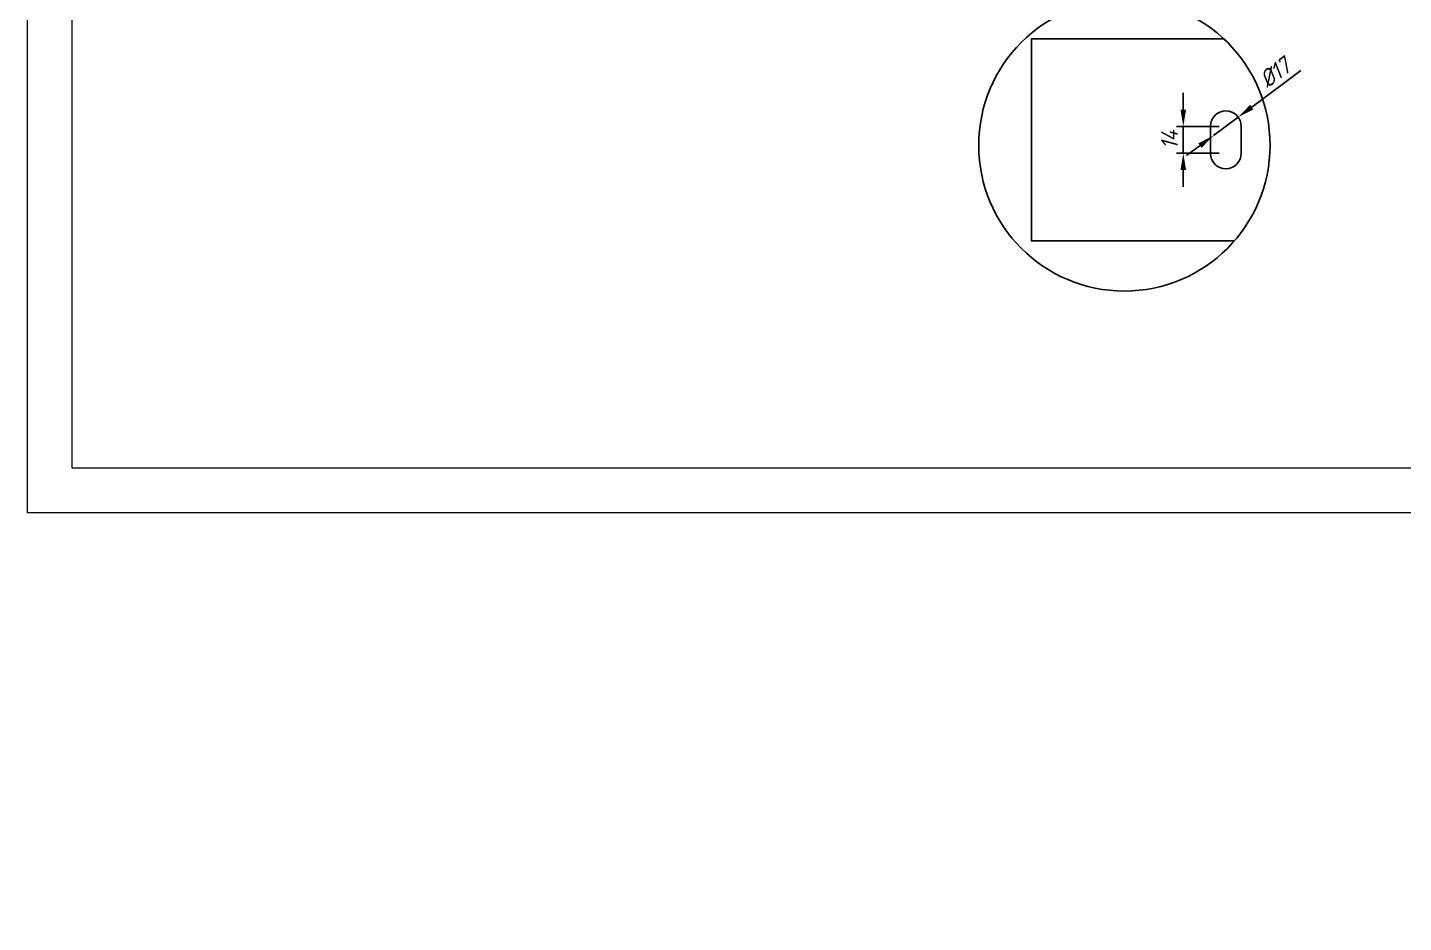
# Model space of a CAD drawing. Header units: millimetres. Extents: x 18217 to 37054, y 415 to 7180.
# Drawn here: x 18217 to 21077, y 415 to 2275 of the extents above; entities that cross this region are included whole.
import ezdxf

# ---------------------------------------------------------------- set-up
doc = ezdxf.new("R2010")
doc.units = ezdxf.units.MM
doc.styles.add('GENISO', font='geniso.shx', dxfattribs={"oblique": 15})
doc.dimstyles.new('Scale 1B2', dxfattribs={"dimscale": 14, "dimtxt": 2.5, "dimasz": 2.5, "dimexe": 1, "dimexo": 1, "dimgap": 0.8, "dimtad": 1, "dimdec": 0, "dimlfac": 0.5, "dimzin": 0, "dimtxsty": 'GENISO', "dimcen": 2.5, "dimclrd": 1, "dimclre": 1, "dimclrt": 256, "dimadec": 0, "dimazin": 0, "dimtfac": 1, "dimtdec": 0, "dimtmove": 0, "dimatfit": 3, "dimfxl": 1, "dimtzin": 0, "dimlwd": -1, "dimlwe": -1, "dimarcsym": 0})

# ---------------------------------------------------------------- blocks, each defined once
blk = doc.blocks.new('*D100')
at = {"color": 1, "transparency": 16777216}
blk.add_line((21068.3, 3298.1), (21028.5, 3534.6), dxfattribs=at)
blk.add_solid([(21034.2, 3535.6), (21022.7, 3533.6), (21022.7, 3569.1)], dxfattribs=at)
at = {"layer": 'Defpoints', "color": 0, "transparency": 16777216}
for p in [(21022.7, 3569.1), (21554.2, 414.8)]:
    blk.add_point(p, dxfattribs=at)
at = {"transparency": 16777216, "insert": (21084.7, 3373.5), "char_height": 35, "attachment_point": 5, "rotation": 279.565, "style": 'GENISO'}
blk.add_mtext('R1599', dxfattribs=at)
blk = doc.blocks.new('*D194')
at = {"color": 1, "transparency": 16777216}
for p, q in [((20619.1, 2104.2), (20619.1, 2139.2)), ((20693.5, 2069.2), (20605.1, 2069.2)), ((20619.1, 2013.2), (20619.1, 2069.2)), ((20693.5, 2013.2), (20605.1, 2013.2)), ((20619.1, 1978.2), (20619.1, 1943.2))]:
    blk.add_line(p, q, dxfattribs=at)
for points in [[(20613.2, 2104.2), (20624.9, 2104.2), (20619.1, 2069.2)], [(20613.2, 1978.2), (20624.9, 1978.2), (20619.1, 2013.2)]]:
    blk.add_solid(points, dxfattribs=at)
at = {"layer": 'Defpoints', "color": 0, "transparency": 16777216}
for p in [(20619.1, 2069.2), (20707.5, 2069.2), (20707.5, 2013.2)]:
    blk.add_point(p, dxfattribs=at)
at = {"transparency": 16777216, "insert": (20590.4, 2041.2), "char_height": 35, "attachment_point": 5, "rotation": 90, "style": 'GENISO'}
blk.add_mtext('14', dxfattribs=at)
blk = doc.blocks.new('*D195')
at = {"color": 1, "transparency": 16777216}
for p, q in [((20863.6, 2185.2), (20761.3, 2109.2)), ((20681.8, 2050.1), (20733.2, 2088.3)), ((20653.8, 2029.2), (20625.7, 2008.3))]:
    blk.add_line(p, q, dxfattribs=at)
for points in [[(20757.8, 2113.9), (20764.8, 2104.5), (20733.2, 2088.3)], [(20650.3, 2033.9), (20657.2, 2024.5), (20681.8, 2050.1)]]:
    blk.add_solid(points, dxfattribs=at)
at = {"layer": 'Defpoints', "color": 0, "transparency": 16777216}
for p in [(20733.2, 2088.3), (20681.8, 2050.1)]:
    blk.add_point(p, dxfattribs=at)
at = {"transparency": 16777216, "insert": (20809.3, 2180.7), "char_height": 35, "attachment_point": 5, "rotation": 36.629, "style": 'GENISO'}
blk.add_mtext('%%C17', dxfattribs=at)

msp = doc.modelspace()

# ---------------------------------------------------------------- linework, layer by layer
at = {"linetype": 'ByBlock', "lineweight": 9}
for points in [[(26674.1, 7180.1), (26674.1, 1266), (18216.5, 1266), (18216.5, 7180.1)], [(26581.1, 7087.1), (26581.1, 1359.1), (18309.6, 1359.1), (18309.6, 7087.1)]]:
    msp.add_lwpolyline(points, close=True, dxfattribs=at)
msp.add_lwpolyline([(20702.9, 2251.2), (20303.5, 2251.2), (20303.5, 1831.2), (20725.2, 1831.2)])
msp.add_lwpolyline([(20739.5, 2013.2), (20739.5, 2069.2, 1), (20675.5, 2069.2), (20675.5, 2013.2, 1)], format="xyb", close=True)
at = {"color": 240, "true_color": 0xed1f24}
msp.add_circle((20496.6, 2029.7), 302.8, dxfattribs=at)

# ---------------------------------------------------------------- dimensions: what is measured, and where the dimension line sits
dim = msp.add_radius_dim(center=(21554.2, 414.8), mpoint=(21022.7, 3569.1), dimstyle='Scale 1B2')
dim.commit()
dim.dimension.update_dxf_attribs({"geometry": '*D100', "text_midpoint": (21056.4, 3368.8), "dimtype": 164})
dim = msp.add_diameter_dim_2p(p1=(20681.8, 2050.1), p2=(20733.2, 2088.3), text='%%C17', dimstyle='Scale 1B2', dxfattribs=at)
dim.commit()
dim.dimension.update_dxf_attribs({"geometry": '*D195', "text_midpoint": (20809.3, 2180.7)})
dim = msp.add_linear_dim(base=(20619.1, 2069.2), p1=(20707.5, 2013.2), p2=(20707.5, 2069.2), angle=90, text='14', dimstyle='Scale 1B2', dxfattribs=at)
dim.commit()
dim.dimension.update_dxf_attribs({"geometry": '*D194', "text_midpoint": (20590.4, 2041.2)})

doc.saveas('drawing.dxf')
